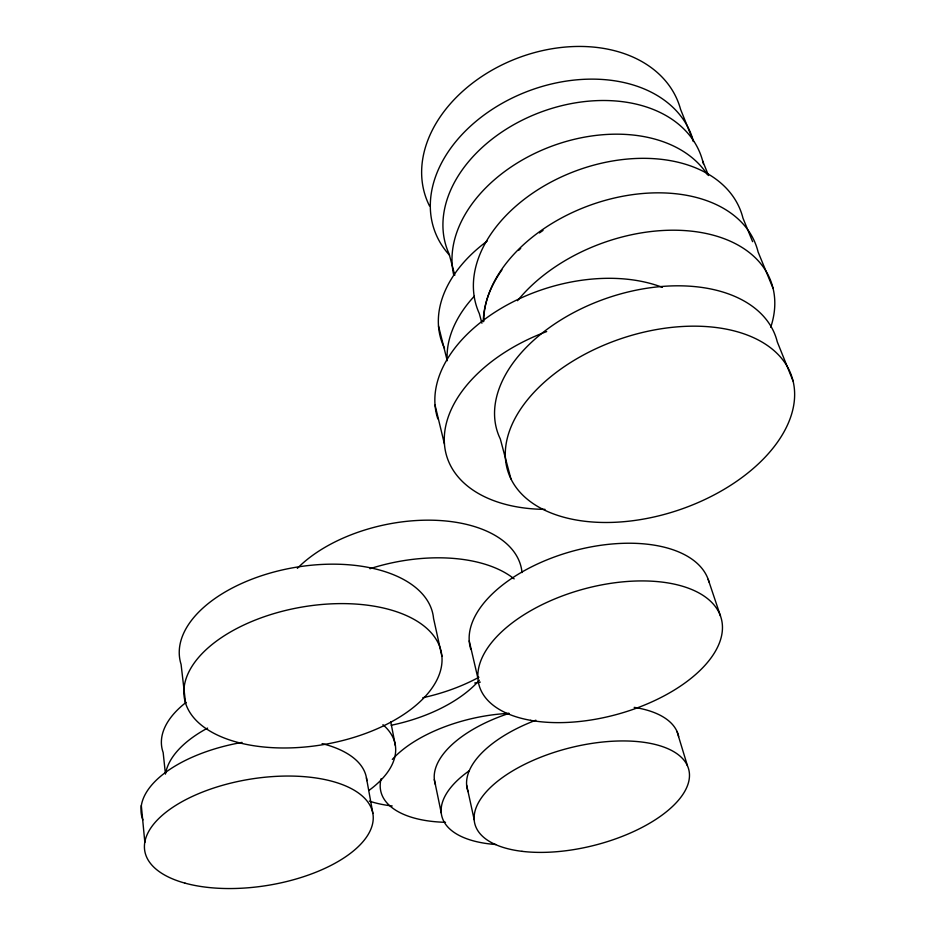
<?xml version="1.0" encoding="UTF-8"?>
<svg xmlns="http://www.w3.org/2000/svg" width="935" height="935" viewBox="0 0 935 935"><rect width="100%" height="100%" fill="white"/><g stroke="black" fill="none" stroke-linecap="round" stroke-linejoin="round"><path stroke-width="1.4" d="M773.081 288.436L758.098 251.982A142.95 94.669 -20.1 0 0 610.333 199.003A142.95 94.669 -20.1 0 0 483.722 321.558M752.617 241.674L742.974 218.171A140.472 95.323 -20.4 0 0 577.783 170.193A140.472 95.323 -20.4 0 0 479.304 313.529L481.934 323.229M793.067 381.048A149.647 90.414 -18.7 0 0 560.007 369.641A149.647 90.414 -18.7 0 0 596.799 522.268A149.647 90.414 -18.7 0 0 793.067 381.048L777.277 341.871A147.064 91.595 -19 0 0 605.67 298.604A147.064 91.595 -19 0 0 500.318 438.983L510.954 478.942M702.676 161.007L708.52 175.535M708.181 579.361L720.464 615.943M677.022 731.486L687.412 765.636M454.796 275.287L449.186 254.156A135.283 95.931 -20.6 0 1 543.434 111.16A135.283 95.931 -20.6 0 1 703.342 163.73M438.503 325.988L447.246 360.735A134.079 87.867 -18.3 0 1 474.396 296.103M435.044 405.077L444.441 443.996M469.23 640.884L477.902 678.214M441.893 656.276A130.514 69.599 -10 0 0 242.96 625.422A130.514 69.599 -10 0 0 253.958 745.756A130.514 69.599 -10 0 0 441.893 656.276L433.536 618.327A128.539 70.815 -9.8 0 0 292.351 567.884A128.539 70.815 -9.8 0 0 181.074 664.353L185.633 703.424M466.623 785.084L474.22 819.796M434.331 779.556L441.273 813.041M390.76 721.855L395.411 745.698M366.426 777.826L372.89 813.462M165.448 774.11L163.157 752.523A114.865 58.753 -9.3 0 1 186.053 702.419M141.314 805.538L144.843 842.377M545.011 509.376A144.843 89.83 -17.4 0 1 444.277 438.947A144.843 89.83 -17.4 0 1 546.671 331.563M437.814 418.833A142.412 90.905 -17.6 0 1 502.165 307.767A142.412 90.905 -17.6 0 1 662.389 287.372M517.523 300.708A145.369 93.769 -19.8 0 1 690.942 231.109A145.369 93.769 -19.8 0 1 770.732 327.25M483.29 321.57A142.81 94.528 -20.1 0 1 501.943 269.864M518.563 250.428A142.81 94.528 -20.1 0 1 520.69 248.371M539.448 232.932A142.81 94.528 -20.1 0 1 543.048 230.419M444.534 348.252A131.999 88.626 -18.6 0 1 487.182 241.101M453.709 274.948A137.457 95.323 -20.3 0 1 547.875 147.672A137.457 95.323 -20.3 0 1 707.409 174.705M429.504 205.922A134.874 98.993 -21.1 0 1 517.02 58.332A134.874 98.993 -21.1 0 1 680.598 109.418L693.478 141.501A137.024 98.502 -20.7 0 0 515.22 96.597A137.024 98.502 -20.7 0 0 449.513 255.185M470.843 649.381A123.771 66.046 -15.5 0 1 571.016 551.603A123.771 66.046 -15.5 0 1 709.046 582.108M297.342 568.351A124.542 70.3 -11.8 0 1 431.947 520.199A124.542 70.3 -11.8 0 1 522.01 572.559M478.919 677.244A126.4 69.178 -11.9 0 1 422.807 697.732M369.956 568.725A126.4 69.178 -11.9 0 1 514.145 578.882M479.375 680.166A118.313 63.276 -11.2 0 1 391.239 725.256M382.941 724.707A116.443 57.678 -9.5 0 1 368.916 790.449M165.647 773.315A116.443 57.678 -9.5 0 1 207.593 728.096M468.061 791.641A108.927 51.367 -14.3 0 1 535.872 720.207M634.187 707.374A108.927 51.367 -14.3 0 1 678.681 736.628M495.912 844.515A106.625 49.286 -13.7 0 1 469.241 770.756M435.476 784.687A105.293 50.315 -13.8 0 1 509.131 713.358A105.526 50.548 -12.9 0 0 392.314 759.43M445.527 822.297A105.526 50.548 -12.9 0 1 381.106 778.75M474.711 683.017A104.229 51.518 -12.9 0 1 480.298 682.106M392.186 805.958A103.411 50.654 -12.2 0 1 369.337 801.108M142.926 819.948A114.012 54.966 -9.1 0 1 242.048 742.413M322.108 743.617A114.012 54.966 -9.1 0 1 366.765 780.643M530.636 720.336A125.606 64.842 -15.4 0 0 722.065 632.995A125.606 64.842 -15.4 0 0 547.746 601.988A125.606 64.842 -15.4 0 0 530.636 720.336M521.999 851.329A110.342 50.245 -14.2 0 0 689.259 778.691A110.342 50.245 -14.2 0 0 534.189 759.91A110.342 50.245 -14.2 0 0 521.999 851.329M185.036 883.154A115.566 53.821 -9.2 0 0 371.464 827.639A115.566 53.821 -9.2 0 0 220.111 786.019A115.566 53.821 -9.2 0 0 185.036 883.154"/></g></svg>
